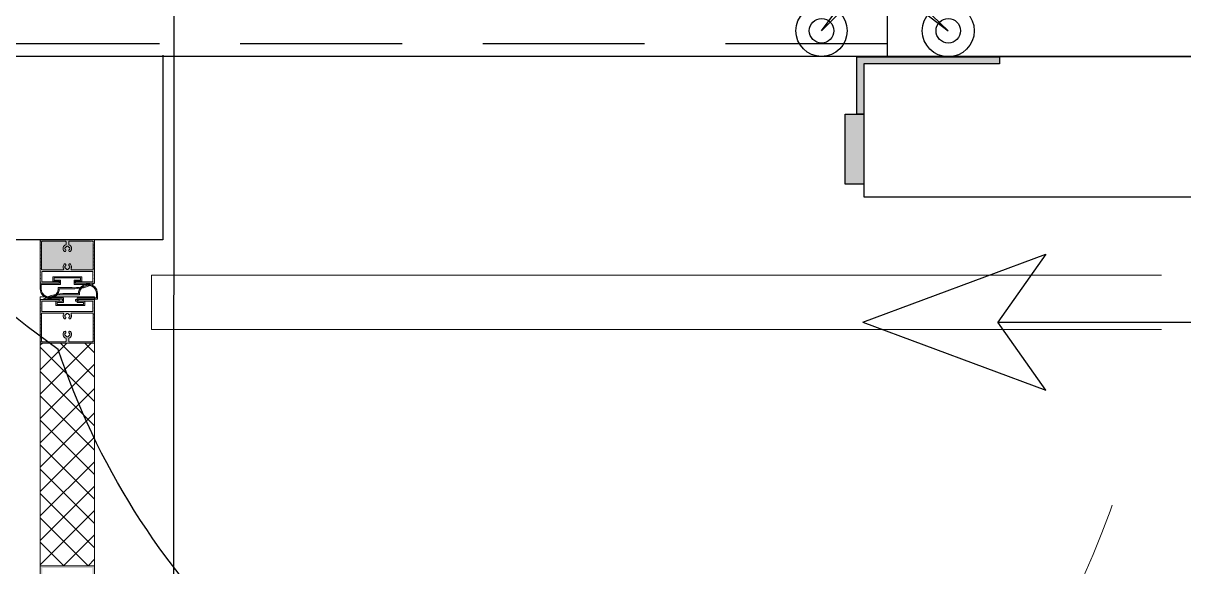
# Model space of a CAD drawing. Header units: millimetres. Extents: x -10496 to -5455, y -188 to 7293.
# Drawn here: x -6921.2 to -6830.1, y 4283.4 to 4326.1 of the extents above; entities that cross this region are included whole.
import ezdxf

# ---------------------------------------------------------------- set-up
doc = ezdxf.new("R2010")
doc.units = ezdxf.units.MM
doc.linetypes.add('ACAD_ISO03W100', pattern=[30, 12, -18])
doc.linetypes.add('DASHED', pattern=[19.05, 12.7, -6.35])
for name, color, linetype in [('02_BEMASSUNG', 4, 'Continuous'), ('GJC ALAN', 2, 'Continuous'), ('İÇERİK1', 14, 'Continuous'), ('Kıtc-002 Çizgi', 7, 'Continuous'), ('Kıtc-034 Soğuk Oda', 1, 'Continuous'), ('S2000-002 Çizgi', 7, 'Continuous')]:
    doc.layers.add(name, color=color, linetype=linetype)
doc.layers.add('GJC_duvar', color=10, linetype='Continuous', lineweight=30)
doc.layers.add('GJC_ölçüler', color=253, linetype='Continuous', lineweight=5)

# ---------------------------------------------------------------- blocks, each defined once
blk = doc.blocks.new('A$C23A01192')
h = blk.add_hatch(color=250)
h.dxf.hatch_style = 1
h.paths.add_polyline_path([(123.282, 26.172), (133.932, 26.172), (133.932, 25.622), (123.282, 25.622), (123.282, 21.662), (122.732, 21.662), (122.732, 26.172)])
h = blk.add_hatch(color=250)
h.dxf.hatch_style = 1
h.paths.add_polyline_path([(123.282, 16.16), (121.818, 16.16), (121.818, 21.662), (123.282, 21.662)])
edge = h.paths.add_edge_path()
edge.add_line((120.355, 18.911), (123.282, 18.911))
at = {"color": 8}
for p, q in [((123.201, 5.333), (137.563, 10.666)), ((137.563, 10.666), (133.803, 5.333)), ((123.201, 5.333), (137.563, 0)), ((133.803, 5.333), (167.787, 5.333)), ((137.563, 0), (133.803, 5.333))]:
    blk.add_line(p, q, dxfattribs=at)
at = {"color": 250}
blk.add_lwpolyline([(123.282, 16.16), (121.818, 16.16), (121.818, 21.662), (123.282, 21.662)], close=True, dxfattribs=at)
at = {"layer": 'Kıtc-002 Çizgi', "color": 254, "linetype": 'DASHED'}
for p, q in [((125.113, 29.523), (125.113, 26.185)), ((125.113, 27.185), (0, 27.203))]:
    blk.add_line(p, q, dxfattribs=at)
at = {"layer": 'Kıtc-002 Çizgi', "color": 250}
for points in [[(123.282, 25.622), (123.282, 21.662), (122.732, 21.662), (122.732, 26.172), (123.282, 26.172)], [(123.282, 26.172), (133.932, 26.172), (133.932, 25.622), (123.282, 25.622)]]:
    blk.add_lwpolyline(points, dxfattribs=at)
at = {"layer": 'Kıtc-034 Soğuk Oda', "color": 254}
for p, q in [((119.961, 28.213), (122.411, 31.532)), ((119.961, 28.213), (122.374, 30.588)), ((126.792, 30.588), (129.909, 28.213)), ((127.419, 30.588), (129.909, 28.213)), ((211.452, 26.172), (0, 26.203))]:
    blk.add_line(p, q, dxfattribs=at)
at = {"layer": 'Kıtc-034 Soğuk Oda', "color": 3}
for points in [[(213.489, 26.172), (123.282, 26.172)], [(123.282, 25.622), (123.282, 15.172), (213.489, 15.172), (213.489, 25.622)]]:
    blk.add_lwpolyline(points, dxfattribs=at)
at = {"layer": 'Kıtc-034 Soğuk Oda', "color": 254}
for centre, radius in [((119.961, 28.213), 2.01), ((129.909, 28.213), 2.041), ((119.961, 28.213), 0.962), ((129.909, 28.213), 0.962)]:
    blk.add_circle(centre, radius, dxfattribs=at)
blk = doc.blocks.new('180kapı')
at = {"lineweight": 9, "true_color": 0x000000}
h = blk.add_hatch(color=18, dxfattribs=at)
h.dxf.hatch_style = 1
h.paths.add_polyline_path([(17444.425, 16919.361), (17446.131, 16919.361), (17446.131, 16915.097), (17444.425, 16915.097), (17444.425, 16915.438), (17444.425, 16915.523), (17442.719, 16915.523), (17442.719, 16918.934), (17444.425, 16918.934)])
h.paths.add_polyline_path([(17444.596, 16919.19), (17444.596, 16918.764), (17442.89, 16918.764), (17442.89, 16915.694), (17444.596, 16915.694), (17444.596, 16915.267), (17445.96, 16915.267), (17445.96, 16919.19)], flags=16)
at = {"lineweight": 9, "true_color": 0xc7c8ca}
h = blk.add_hatch(color=9, dxfattribs=at)
h.dxf.hatch_style = 1
h.paths.add_polyline_path([(17465.095, 16919.361), (17465.069, 16919.335), (17465.043, 16919.361), (17464.83, 16919.361), (17464.805, 16919.335), (17464.779, 16919.361), (17464.566, 16919.361), (17464.54, 16919.335), (17464.515, 16919.361), (17464.301, 16919.361), (17464.276, 16919.335), (17464.25, 16919.361), (17464.037, 16919.361), (17464.011, 16919.335), (17463.986, 16919.361), (17463.773, 16919.361), (17463.747, 16919.335), (17463.721, 16919.361), (17463.657, 16919.361, 0.414214), (17463.615, 16919.318), (17463.615, 16915.139, 0.414214), (17463.657, 16915.097), (17463.721, 16915.097), (17463.747, 16915.122), (17463.773, 16915.097), (17463.986, 16915.097), (17464.011, 16915.122), (17464.037, 16915.097), (17464.25, 16915.097), (17464.276, 16915.122), (17464.301, 16915.097), (17464.515, 16915.097), (17464.54, 16915.122), (17464.566, 16915.097), (17464.779, 16915.097), (17464.805, 16915.122), (17464.83, 16915.097), (17465.043, 16915.097), (17465.069, 16915.122), (17465.095, 16915.097), (17465.308, 16915.097), (17465.333, 16915.122), (17465.359, 16915.097), (17465.572, 16915.097), (17465.598, 16915.122), (17465.623, 16915.097), (17465.837, 16915.097), (17465.862, 16915.122), (17465.888, 16915.097), (17466.101, 16915.097), (17466.127, 16915.122), (17466.152, 16915.097), (17466.365, 16915.097), (17466.391, 16915.122), (17466.416, 16915.097), (17466.63, 16915.097), (17466.655, 16915.122), (17466.681, 16915.097), (17466.894, 16915.097), (17466.92, 16915.122), (17466.945, 16915.097), (17467.005, 16915.097, 0.414214), (17467.026, 16915.118), (17467.026, 16916.589), (17466.919, 16916.589), (17466.898, 16916.589), (17466.898, 16915.25, -0.414214), (17466.872, 16915.224), (17466.088, 16915.224), (17466.088, 16919.233), (17466.872, 16919.233, -0.414214), (17466.898, 16919.207), (17466.898, 16917.868), (17466.919, 16917.868), (17467.026, 16917.868), (17467.026, 16919.34, 0.414214), (17467.005, 16919.361), (17466.945, 16919.361), (17466.92, 16919.335), (17466.894, 16919.361), (17466.681, 16919.361), (17466.655, 16919.335), (17466.63, 16919.361), (17466.416, 16919.361), (17466.391, 16919.335), (17466.365, 16919.361), (17466.152, 16919.361), (17466.127, 16919.335), (17466.101, 16919.361), (17465.888, 16919.361), (17465.862, 16919.335), (17465.837, 16919.361), (17465.623, 16919.361), (17465.598, 16919.335), (17465.572, 16919.361), (17465.359, 16919.361), (17465.333, 16919.335), (17465.308, 16919.361)])
h.paths.add_polyline_path([(17465.939, 16919.254, -0.414214), (17465.96, 16919.233), (17465.96, 16917.558, -0.561991), (17465.898, 16917.52, 0.306782), (17465.532, 16917.477, 1), (17465.638, 16917.354, -0.045173), (17465.663, 16917.372, 0.405963), (17465.673, 16917.393, -0.405143), (17465.684, 16917.413, -0.083097), (17465.747, 16917.424, -0.083097), (17465.811, 16917.413, -0.405143), (17465.821, 16917.393, 0.405963), (17465.832, 16917.372, -0.126932), (17465.89, 16917.313, 0.405974), (17465.911, 16917.303, -0.405144), (17465.932, 16917.292, -0.083419), (17465.942, 16917.228, -0.082774), (17465.932, 16917.165, -0.405142), (17465.911, 16917.155, 0.405953), (17465.89, 16917.144, -0.126935), (17465.832, 16917.085, 0.405963), (17465.821, 16917.065, -0.405143), (17465.811, 16917.044, -0.083097), (17465.747, 16917.034, -0.083097), (17465.684, 16917.044, -0.405143), (17465.673, 16917.065, 0.405963), (17465.663, 16917.085, -0.045173), (17465.638, 16917.103, 1), (17465.532, 16916.98, 0.306781), (17465.898, 16916.937, -0.561991), (17465.96, 16916.899), (17465.96, 16915.224, -0.414214), (17465.939, 16915.203), (17463.764, 16915.203, -0.414214), (17463.721, 16915.246), (17463.721, 16917.079, -0.414214), (17463.764, 16917.122), (17463.969, 16917.122, -0.306059), (17463.993, 16917.106, 0.514738), (17464.512, 16916.98, 1), (17464.406, 16917.103, -0.045173), (17464.382, 16917.085, 0.405963), (17464.371, 16917.065, -0.405143), (17464.361, 16917.044, -0.083097), (17464.297, 16917.034, -0.083097), (17464.234, 16917.044, -0.405143), (17464.223, 16917.065, 0.405963), (17464.213, 16917.085, -0.126932), (17464.154, 16917.144, 0.405974), (17464.133, 16917.155, -0.405144), (17464.113, 16917.165, -0.083419), (17464.102, 16917.229, -0.082774), (17464.113, 16917.292, -0.405142), (17464.133, 16917.303, 0.405953), (17464.154, 16917.313, -0.126935), (17464.213, 16917.372, 0.405963), (17464.223, 16917.393, -0.405143), (17464.234, 16917.413, -0.083097), (17464.297, 16917.424, -0.083097), (17464.361, 16917.413, -0.405143), (17464.371, 16917.393, 0.405963), (17464.382, 16917.372, -0.045173), (17464.406, 16917.354, 1), (17464.512, 16917.477, 0.514738), (17463.993, 16917.351, -0.306059), (17463.969, 16917.335), (17463.764, 16917.335, -0.414214), (17463.721, 16917.378), (17463.721, 16919.212, -0.414214), (17463.764, 16919.254)], flags=16)
h = blk.add_hatch(color=9, dxfattribs=at)
h.dxf.hatch_style = 1
h.paths.add_polyline_path([(17465.96, 16915.224), (17465.96, 16916.899, 0.561991), (17465.898, 16916.937, -0.306781), (17465.532, 16916.98, -1), (17465.638, 16917.103, 0.045173), (17465.663, 16917.085, -0.405963), (17465.673, 16917.065, 0.405143), (17465.684, 16917.044, 0.083097), (17465.747, 16917.034, 0.083097), (17465.811, 16917.044, 0.405143), (17465.821, 16917.065, -0.405963), (17465.832, 16917.085, 0.126935), (17465.89, 16917.144, -0.405953), (17465.911, 16917.155, 0.405142), (17465.932, 16917.165, 0.082774), (17465.942, 16917.228, 0.083419), (17465.932, 16917.292, 0.405144), (17465.911, 16917.303, -0.405974), (17465.89, 16917.313, 0.126932), (17465.832, 16917.372, -0.405963), (17465.821, 16917.393, 0.405143), (17465.811, 16917.413, 0.083097), (17465.747, 16917.424, 0.083097), (17465.684, 16917.413, 0.405143), (17465.673, 16917.393, -0.405963), (17465.663, 16917.372, 0.045173), (17465.638, 16917.354, -1), (17465.532, 16917.477, -0.306781), (17465.898, 16917.52, 0.561991), (17465.96, 16917.558), (17465.96, 16919.233, 0.414214), (17465.939, 16919.254), (17463.764, 16919.254, 0.414214), (17463.721, 16919.212), (17463.721, 16917.378, 0.414214), (17463.764, 16917.335), (17463.969, 16917.335, 0.306059), (17463.993, 16917.351, -0.514738), (17464.512, 16917.477, -1), (17464.406, 16917.354, 0.045173), (17464.382, 16917.372, -0.405963), (17464.371, 16917.393, 0.405143), (17464.361, 16917.413, 0.083097), (17464.297, 16917.424, 0.083097), (17464.234, 16917.413, 0.405143), (17464.223, 16917.393, -0.405963), (17464.213, 16917.372, 0.126935), (17464.154, 16917.313, -0.405953), (17464.133, 16917.303, 0.405142), (17464.113, 16917.292, 0.082774), (17464.102, 16917.229, 0.083419), (17464.113, 16917.165, 0.405144), (17464.133, 16917.155, -0.405974), (17464.154, 16917.144, 0.126932), (17464.213, 16917.085, -0.405963), (17464.223, 16917.065, 0.405143), (17464.234, 16917.044, 0.083097), (17464.297, 16917.034, 0.083097), (17464.361, 16917.044, 0.405143), (17464.371, 16917.065, -0.405963), (17464.382, 16917.085, 0.045173), (17464.406, 16917.103, -1), (17464.512, 16916.98, -0.514738), (17463.993, 16917.106, 0.306059), (17463.969, 16917.122), (17463.764, 16917.122, 0.414214), (17463.721, 16917.079), (17463.721, 16915.246, 0.414214), (17463.764, 16915.203), (17465.939, 16915.203, 0.414214)], flags=17)
h.paths.add_polyline_path([(17465.96, 16915.224, -0.414214), (17465.939, 16915.203), (17463.764, 16915.203, -0.414214), (17463.721, 16915.246), (17463.721, 16917.079, -0.414214), (17463.764, 16917.122), (17463.969, 16917.122, -0.306059), (17463.993, 16917.106, 0.514738), (17464.512, 16916.98, 1), (17464.406, 16917.103, -0.054412), (17464.376, 16917.082, 0.301481), (17464.371, 16917.065, -0.405143), (17464.361, 16917.044, -0.083097), (17464.297, 16917.034, -0.083097), (17464.234, 16917.044, -0.405143), (17464.223, 16917.065, 0.301481), (17464.218, 16917.082, -0.145709), (17464.151, 16917.15, 0.301473), (17464.133, 16917.155, -0.405144), (17464.113, 16917.165, -0.083419), (17464.102, 16917.229, -0.082774), (17464.113, 16917.292, -0.405142), (17464.133, 16917.303, 0.301489), (17464.151, 16917.308, -0.145709), (17464.218, 16917.375, 0.301481), (17464.223, 16917.393, -0.405143), (17464.234, 16917.413, -0.083097), (17464.297, 16917.424, -0.083097), (17464.361, 16917.413, -0.405143), (17464.371, 16917.393, 0.301481), (17464.376, 16917.375, -0.054412), (17464.406, 16917.354, 1), (17464.512, 16917.477, 0.514738), (17463.993, 16917.351, -0.306059), (17463.969, 16917.335), (17463.764, 16917.335, -0.414214), (17463.721, 16917.378), (17463.721, 16919.212, -0.414214), (17463.764, 16919.254), (17465.939, 16919.254, -0.414214), (17465.96, 16919.233), (17465.96, 16917.558, -0.561991), (17465.898, 16917.52, 0.306782), (17465.532, 16917.477, 1), (17465.638, 16917.354, -0.054412), (17465.668, 16917.375, 0.301481), (17465.673, 16917.393, -0.405143), (17465.684, 16917.413, -0.083097), (17465.747, 16917.424, -0.083097), (17465.811, 16917.413, -0.405143), (17465.821, 16917.393, 0.301481), (17465.826, 16917.375, -0.145709), (17465.893, 16917.308, 0.301473), (17465.911, 16917.303, -0.405144), (17465.932, 16917.292, -0.083419), (17465.942, 16917.228, -0.082774), (17465.932, 16917.165, -0.405142), (17465.911, 16917.155, 0.301489), (17465.893, 16917.15, -0.145709), (17465.826, 16917.082, 0.301481), (17465.821, 16917.065, -0.405143), (17465.811, 16917.044, -0.083097), (17465.747, 16917.034, -0.083097), (17465.684, 16917.044, -0.405143), (17465.673, 16917.065, 0.301481), (17465.668, 16917.082, -0.054412), (17465.638, 16917.103, 1), (17465.532, 16916.98, 0.306781), (17465.898, 16916.937, -0.561991), (17465.96, 16916.899)], flags=17)
at = {"lineweight": 9, "true_color": 0x000000}
h = blk.add_hatch(color=18, dxfattribs=at)
h.dxf.hatch_style = 1
h.paths.add_polyline_path([(17467.069, 16914.862), (17467.495, 16914.862, 1), (17467.495, 16916.357), (17467.495, 16917.366, 0.149126), (17467.069, 16919.126), (17467.069, 16917.61), (17466.898, 16917.61), (17466.898, 16918.122), (17466.557, 16918.122), (17466.557, 16915.866), (17466.898, 16915.866), (17466.898, 16916.378), (17467.069, 16916.378)])
h.paths.add_polyline_path([(17467.154, 16916.463), (17466.813, 16916.463), (17466.813, 16915.951), (17466.642, 16915.951), (17466.642, 16918.037), (17466.813, 16918.037), (17466.813, 16917.525), (17467.154, 16917.525), (17467.154, 16918.775, -0.120241), (17467.41, 16917.366), (17467.41, 16916.272, -1.062317), (17467.495, 16914.947), (17467.154, 16914.947)], flags=16)
h = blk.add_hatch(color=18, dxfattribs=at)
h.dxf.hatch_style = 1
h.paths.add_polyline_path([(17468.308, 16919.365), (17467.881, 16919.365, 1), (17467.881, 16917.87), (17467.881, 16916.861, 0.149126), (17468.308, 16915.101), (17468.308, 16916.617), (17468.478, 16916.617), (17468.478, 16916.105), (17468.82, 16916.105), (17468.82, 16918.361), (17468.478, 16918.361), (17468.478, 16917.85), (17468.308, 16917.85)])
h.paths.add_polyline_path([(17468.223, 16917.764), (17468.564, 16917.764), (17468.564, 16918.276), (17468.734, 16918.276), (17468.734, 16916.19), (17468.564, 16916.19), (17468.564, 16916.702), (17468.223, 16916.702), (17468.223, 16915.452, -0.120241), (17467.967, 16916.861), (17467.967, 16917.955, -1.062317), (17467.881, 16919.28), (17468.223, 16919.28)], flags=16)
at = {"lineweight": 9, "true_color": 0xc7c8ca}
h = blk.add_hatch(color=9, dxfattribs=at)
h.dxf.hatch_style = 1
h.paths.add_polyline_path([(17469.244, 16915.097), (17469.444, 16915.097), (17469.47, 16915.122), (17469.495, 16915.097), (17469.709, 16915.097), (17469.734, 16915.122), (17469.76, 16915.097), (17469.973, 16915.097), (17469.999, 16915.122), (17470.024, 16915.097), (17470.237, 16915.097), (17470.263, 16915.122), (17470.289, 16915.097), (17470.502, 16915.097), (17470.527, 16915.122), (17470.553, 16915.097), (17470.766, 16915.097), (17470.792, 16915.122), (17470.817, 16915.097), (17471.031, 16915.097), (17471.056, 16915.122), (17471.082, 16915.097), (17471.295, 16915.097), (17471.717, 16915.519), (17471.717, 16919.318, 0.668179), (17471.644, 16919.348), (17471.596, 16919.346), (17471.585, 16919.335), (17471.559, 16919.361), (17471.346, 16919.361), (17471.321, 16919.335), (17471.295, 16919.361), (17471.082, 16919.361), (17471.056, 16919.335), (17471.031, 16919.361), (17470.817, 16919.361), (17470.792, 16919.335), (17470.766, 16919.361), (17470.553, 16919.361), (17470.527, 16919.335), (17470.502, 16919.361), (17470.289, 16919.361), (17470.263, 16919.335), (17470.237, 16919.361), (17470.024, 16919.361), (17469.999, 16919.335), (17469.973, 16919.361), (17469.76, 16919.361), (17469.734, 16919.335), (17469.709, 16919.361), (17469.495, 16919.361), (17469.244, 16919.109)])
h = blk.add_hatch(color=9, dxfattribs=at)
h.dxf.hatch_style = 1
h.paths.add_polyline_path([(17469.372, 16915.224), (17469.372, 16916.899, -0.561991), (17469.434, 16916.937, 0.306781), (17469.8, 16916.98, 1), (17469.694, 16917.103, -0.045173), (17469.669, 16917.085, 0.405963), (17469.659, 16917.065, -0.405143), (17469.648, 16917.044, -0.083097), (17469.585, 16917.034, -0.083097), (17469.521, 16917.044, -0.405143), (17469.511, 16917.065, 0.405963), (17469.5, 16917.085, -0.126935), (17469.441, 16917.144, 0.405953), (17469.421, 16917.155, -0.405142), (17469.4, 16917.165, -0.082774), (17469.39, 16917.228, -0.083419), (17469.4, 16917.292, -0.405144), (17469.421, 16917.303, 0.405974), (17469.441, 16917.313, -0.126932), (17469.5, 16917.372, 0.405963), (17469.511, 16917.393, -0.405143), (17469.521, 16917.413, -0.083097), (17469.585, 16917.424, -0.083097), (17469.648, 16917.413, -0.405143), (17469.659, 16917.393, 0.405963), (17469.669, 16917.372, -0.045173), (17469.694, 16917.354, 1), (17469.8, 16917.477, 0.306781), (17469.434, 16917.52, -0.561991), (17469.372, 16917.558), (17469.372, 16919.233, -0.414214), (17469.393, 16919.254), (17471.568, 16919.254, -0.414214), (17471.61, 16919.212), (17471.61, 16917.378, -0.414214), (17471.568, 16917.335), (17471.363, 16917.335, -0.306059), (17471.339, 16917.351, 0.514738), (17470.82, 16917.477, 1), (17470.926, 16917.354, -0.045173), (17470.95, 16917.372, 0.405963), (17470.961, 16917.393, -0.405143), (17470.971, 16917.413, -0.083097), (17471.035, 16917.424, -0.083097), (17471.098, 16917.413, -0.405143), (17471.109, 16917.393, 0.405963), (17471.119, 16917.372, -0.126935), (17471.178, 16917.313, 0.405953), (17471.199, 16917.303, -0.405142), (17471.219, 16917.292, -0.082774), (17471.23, 16917.229, -0.083419), (17471.219, 16917.165, -0.405144), (17471.199, 16917.155, 0.405974), (17471.178, 16917.144, -0.126932), (17471.119, 16917.085, 0.405963), (17471.109, 16917.065, -0.405143), (17471.098, 16917.044, -0.083097), (17471.035, 16917.034, -0.083097), (17470.971, 16917.044, -0.405143), (17470.961, 16917.065, 0.405963), (17470.95, 16917.085, -0.045173), (17470.926, 16917.103, 1), (17470.82, 16916.98, 0.514738), (17471.339, 16917.106, -0.306059), (17471.363, 16917.122), (17471.568, 16917.122, -0.414214), (17471.61, 16917.079), (17471.61, 16915.246, -0.414214), (17471.568, 16915.203), (17469.393, 16915.203, -0.414214)], flags=17)
h.paths.add_polyline_path([(17469.372, 16915.224, 0.414214), (17469.393, 16915.203), (17471.568, 16915.203, 0.414214), (17471.61, 16915.246), (17471.61, 16917.079, 0.414214), (17471.568, 16917.122), (17471.363, 16917.122, 0.306059), (17471.339, 16917.106, -0.514738), (17470.82, 16916.98, -1), (17470.926, 16917.103, 0.054412), (17470.956, 16917.082, -0.301481), (17470.961, 16917.065, 0.405143), (17470.971, 16917.044, 0.083097), (17471.035, 16917.034, 0.083097), (17471.098, 16917.044, 0.405143), (17471.109, 16917.065, -0.301481), (17471.114, 16917.082, 0.145709), (17471.181, 16917.15, -0.301473), (17471.199, 16917.155, 0.405144), (17471.219, 16917.165, 0.083419), (17471.23, 16917.229, 0.082774), (17471.219, 16917.292, 0.405142), (17471.199, 16917.303, -0.301489), (17471.181, 16917.308, 0.145709), (17471.114, 16917.375, -0.301481), (17471.109, 16917.393, 0.405143), (17471.098, 16917.413, 0.083097), (17471.035, 16917.424, 0.083097), (17470.971, 16917.413, 0.405143), (17470.961, 16917.393, -0.301481), (17470.956, 16917.375, 0.054412), (17470.926, 16917.354, -1), (17470.82, 16917.477, -0.514738), (17471.339, 16917.351, 0.306059), (17471.363, 16917.335), (17471.568, 16917.335, 0.414214), (17471.61, 16917.378), (17471.61, 16919.212, 0.414214), (17471.568, 16919.254), (17469.393, 16919.254, 0.414214), (17469.372, 16919.233), (17469.372, 16917.558, 0.561991), (17469.434, 16917.52, -0.306782), (17469.8, 16917.477, -1), (17469.694, 16917.354, 0.054412), (17469.664, 16917.375, -0.301481), (17469.659, 16917.393, 0.405143), (17469.648, 16917.413, 0.083097), (17469.585, 16917.424, 0.083097), (17469.521, 16917.413, 0.405143), (17469.511, 16917.393, -0.301481), (17469.506, 16917.375, 0.145709), (17469.438, 16917.308, -0.301473), (17469.421, 16917.303, 0.405144), (17469.4, 16917.292, 0.083419), (17469.39, 16917.228, 0.082774), (17469.4, 16917.165, 0.405142), (17469.421, 16917.155, -0.301489), (17469.438, 16917.15, 0.145709), (17469.506, 16917.082, -0.301481), (17469.511, 16917.065, 0.405143), (17469.521, 16917.044, 0.083097), (17469.585, 16917.034, 0.083097), (17469.648, 16917.044, 0.405143), (17469.659, 16917.065, -0.301481), (17469.664, 16917.082, 0.054412), (17469.694, 16917.103, -1), (17469.8, 16916.98, -0.306781), (17469.434, 16916.937, 0.561991), (17469.372, 16916.899)], flags=17)
at = {"lineweight": 9}
for p, q in [((17467.246, 16919.361), (17388.313, 16919.361)), ((17446.131, 16919.361), (17444.425, 16919.361)), ((17446.131, 16915.097), (17446.131, 16919.361)), ((17463.615, 16919.361), (17446.131, 16919.361)), ((17446.131, 16919.361), (17446.131, 16915.097)), ((17463.615, 16915.097), (17463.615, 16919.361)), ((17467.069, 16917.61), (17467.069, 16919.126)), ((17467.246, 16915.097), (17467.246, 16919.361)), ((17467.881, 16919.365), (17468.308, 16919.365)), ((17467.881, 16919.28), (17468.223, 16919.28)), ((17468.223, 16917.764), (17468.223, 16919.28)), ((17468.308, 16917.85), (17468.308, 16919.365)), ((17467.154, 16917.525), (17467.154, 16918.775)), ((17468.478, 16917.85), (17468.478, 16918.361)), ((17468.478, 16918.361), (17468.82, 16918.361)), ((17468.564, 16917.764), (17468.564, 16918.276)), ((17468.564, 16918.276), (17468.734, 16918.276)), ((17468.734, 16918.276), (17468.734, 16916.19)), ((17468.82, 16918.361), (17468.82, 16916.105)), ((17466.898, 16918.122), (17466.557, 16918.122)), ((17466.557, 16915.866), (17466.557, 16918.122)), ((17466.813, 16918.037), (17466.642, 16918.037)), ((17466.642, 16915.951), (17466.642, 16918.037)), ((17466.813, 16917.525), (17466.813, 16918.037)), ((17467.154, 16917.525), (17466.813, 16917.525)), ((17466.898, 16917.61), (17466.898, 16918.122)), ((17467.069, 16917.61), (17466.898, 16917.61)), ((17467.41, 16916.272), (17467.41, 16917.366)), ((17467.495, 16916.357), (17467.495, 16917.366)), ((17467.881, 16917.87), (17467.881, 16916.861)), ((17467.967, 16917.955), (17467.967, 16916.861)), ((17468.223, 16917.764), (17468.564, 16917.764)), ((17468.308, 16917.85), (17468.478, 16917.85)), ((17467.154, 16916.463), (17466.813, 16916.463)), ((17466.813, 16916.463), (17466.813, 16915.951)), ((17467.154, 16916.463), (17467.154, 16914.947)), ((17468.223, 16916.702), (17468.223, 16915.452)), ((17468.223, 16916.702), (17468.564, 16916.702)), ((17468.308, 16916.617), (17468.308, 16915.101)), ((17468.308, 16916.617), (17468.478, 16916.617)), ((17468.478, 16916.617), (17468.478, 16916.105)), ((17468.564, 16916.702), (17468.564, 16916.19)), ((17466.898, 16915.866), (17466.557, 16915.866)), ((17466.813, 16915.951), (17466.642, 16915.951)), ((17467.069, 16916.378), (17466.898, 16916.378)), ((17466.898, 16916.378), (17466.898, 16915.866)), ((17467.069, 16916.378), (17467.069, 16914.862)), ((17468.478, 16916.105), (17468.82, 16916.105)), ((17468.564, 16916.19), (17468.734, 16916.19)), ((17388.313, 16915.097), (17467.246, 16915.097)), ((17444.425, 16915.097), (17446.131, 16915.097)), ((17446.131, 16915.097), (17463.615, 16915.097)), ((17467.495, 16914.862), (17467.069, 16914.862)), ((17467.495, 16914.947), (17467.154, 16914.947)), ((17464.688, 16910.631), (17464.688, 16831.314)), ((17464.688, 16910.631), (17468.952, 16910.631)), ((17468.952, 16910.631), (17468.952, 16831.314))]:
    blk.add_line(p, q, dxfattribs=at)
at = {"color": 40, "linetype": 'Continuous', "lineweight": 9, "true_color": 0xf8d731}
for p, q in [((17446.131, 16917.517), (17447.975, 16919.361)), ((17446.131, 16915.603), (17449.889, 16919.361)), ((17450.47, 16915.097), (17446.205, 16919.361)), ((17447.54, 16915.097), (17451.804, 16919.361)), ((17452.384, 16915.097), (17448.12, 16919.361)), ((17449.454, 16915.097), (17453.719, 16919.361)), ((17454.299, 16915.097), (17450.035, 16919.361)), ((17451.369, 16915.097), (17455.634, 16919.361)), ((17456.214, 16915.097), (17451.95, 16919.361)), ((17453.284, 16915.097), (17457.548, 16919.361)), ((17458.129, 16915.097), (17453.864, 16919.361)), ((17455.199, 16915.097), (17459.463, 16919.361)), ((17460.043, 16915.097), (17455.779, 16919.361)), ((17457.113, 16915.097), (17461.378, 16919.361)), ((17461.958, 16915.097), (17457.694, 16919.361)), ((17459.028, 16915.097), (17463.293, 16919.361)), ((17463.615, 16915.355), (17459.609, 16919.361)), ((17463.615, 16917.269), (17461.523, 16919.361)), ((17463.615, 16919.184), (17463.438, 16919.361)), ((17448.555, 16915.097), (17446.131, 16917.52)), ((17460.943, 16915.097), (17463.615, 16917.768)), ((17446.64, 16915.097), (17446.131, 16915.606)), ((17462.858, 16915.097), (17463.615, 16915.854))]:
    blk.add_line(p, q, dxfattribs=at)
at = {"lineweight": 9}
for centre, radius, start, end in [((17464.396, 16917.547), 3.104, 356.65324, 30.58038), ((17467.881, 16918.618), 0.748, 90, 270), ((17467.884, 16918.615), 0.665, 90.22227, 277.14535), ((17464.394, 16917.546), 3.021, 356.57631, 24.00178), ((17470.98, 16916.68), 3.104, 176.65324, 210.58038), ((17470.983, 16916.681), 3.021, 176.57631, 204.00178), ((17467.492, 16915.612), 0.665, 270.22227, 97.14535), ((17467.495, 16915.609), 0.748, 270, 90)]:
    blk.add_arc(centre, radius, start, end, dxfattribs=at)
at = {"layer": '02_BEMASSUNG', "linetype": 'ACAD_ISO03W100', "lineweight": 9}
blk.add_arc((17483.093, 16923.706), 94.207, 187.98016, 258.73348, dxfattribs=at)
at = {"layer": 'İÇERİK1', "color": 0, "lineweight": 9}
for p, q in [((17463.615, 16919.318), (17463.615, 16915.139)), ((17463.721, 16919.361), (17463.657, 16919.361)), ((17463.747, 16919.335), (17463.721, 16919.361)), ((17463.721, 16919.212), (17463.721, 16917.378)), ((17463.773, 16919.361), (17463.747, 16919.335)), ((17465.939, 16919.254), (17463.764, 16919.254)), ((17463.986, 16919.361), (17463.773, 16919.361)), ((17464.011, 16919.335), (17463.986, 16919.361)), ((17464.037, 16919.361), (17464.011, 16919.335)), ((17464.25, 16919.361), (17464.037, 16919.361)), ((17464.276, 16919.335), (17464.25, 16919.361)), ((17464.301, 16919.361), (17464.276, 16919.335)), ((17464.515, 16919.361), (17464.301, 16919.361)), ((17464.54, 16919.335), (17464.515, 16919.361)), ((17464.566, 16919.361), (17464.54, 16919.335)), ((17464.779, 16919.361), (17464.566, 16919.361)), ((17464.805, 16919.335), (17464.779, 16919.361)), ((17464.83, 16919.361), (17464.805, 16919.335)), ((17465.043, 16919.361), (17464.83, 16919.361)), ((17465.069, 16919.335), (17465.043, 16919.361)), ((17465.095, 16919.361), (17465.069, 16919.335)), ((17465.308, 16919.361), (17465.095, 16919.361)), ((17465.333, 16919.335), (17465.308, 16919.361)), ((17465.359, 16919.361), (17465.333, 16919.335)), ((17465.572, 16919.361), (17465.359, 16919.361)), ((17465.598, 16919.335), (17465.572, 16919.361)), ((17465.623, 16919.361), (17465.598, 16919.335)), ((17465.837, 16919.361), (17465.623, 16919.361)), ((17465.862, 16919.335), (17465.837, 16919.361)), ((17465.888, 16919.361), (17465.862, 16919.335)), ((17466.101, 16919.361), (17465.888, 16919.361)), ((17465.96, 16917.558), (17465.96, 16919.233)), ((17466.088, 16915.224), (17466.088, 16919.233)), ((17466.088, 16919.233), (17466.872, 16919.233)), ((17466.127, 16919.335), (17466.101, 16919.361)), ((17466.152, 16919.361), (17466.127, 16919.335)), ((17466.365, 16919.361), (17466.152, 16919.361)), ((17466.391, 16919.335), (17466.365, 16919.361)), ((17466.416, 16919.361), (17466.391, 16919.335)), ((17466.63, 16919.361), (17466.416, 16919.361)), ((17466.655, 16919.335), (17466.63, 16919.361)), ((17466.681, 16919.361), (17466.655, 16919.335)), ((17466.894, 16919.361), (17466.681, 16919.361)), ((17466.92, 16919.335), (17466.894, 16919.361)), ((17466.898, 16919.207), (17466.898, 16917.868)), ((17466.945, 16919.361), (17466.92, 16919.335)), ((17467.005, 16919.361), (17466.945, 16919.361)), ((17467.026, 16917.868), (17467.026, 16919.34)), ((17468.306, 16917.868), (17468.306, 16919.34)), ((17468.327, 16919.361), (17468.387, 16919.361)), ((17468.387, 16919.361), (17468.412, 16919.335)), ((17468.412, 16919.335), (17468.438, 16919.361)), ((17468.434, 16919.207), (17468.434, 16917.868)), ((17468.438, 16919.361), (17468.651, 16919.361)), ((17469.244, 16919.233), (17468.459, 16919.233)), ((17468.651, 16919.361), (17468.677, 16919.335)), ((17468.677, 16919.335), (17468.702, 16919.361)), ((17468.702, 16919.361), (17468.915, 16919.361)), ((17468.915, 16919.361), (17468.941, 16919.335)), ((17468.941, 16919.335), (17468.967, 16919.361)), ((17468.967, 16919.361), (17469.18, 16919.361)), ((17469.18, 16919.361), (17469.205, 16919.335)), ((17469.205, 16919.335), (17469.231, 16919.361)), ((17469.231, 16919.361), (17469.444, 16919.361)), ((17469.244, 16915.224), (17469.244, 16919.233)), ((17469.372, 16917.558), (17469.372, 16919.233)), ((17469.393, 16919.254), (17471.568, 16919.254)), ((17469.444, 16919.361), (17469.47, 16919.335)), ((17469.47, 16919.335), (17469.495, 16919.361)), ((17469.495, 16919.361), (17469.709, 16919.361)), ((17469.709, 16919.361), (17469.734, 16919.335)), ((17469.734, 16919.335), (17469.76, 16919.361)), ((17469.76, 16919.361), (17469.973, 16919.361)), ((17469.973, 16919.361), (17469.999, 16919.335)), ((17469.999, 16919.335), (17470.024, 16919.361)), ((17470.024, 16919.361), (17470.237, 16919.361)), ((17470.237, 16919.361), (17470.263, 16919.335)), ((17470.263, 16919.335), (17470.289, 16919.361)), ((17470.289, 16919.361), (17470.502, 16919.361)), ((17470.502, 16919.361), (17470.527, 16919.335)), ((17470.527, 16919.335), (17470.553, 16919.361)), ((17470.553, 16919.361), (17470.766, 16919.361)), ((17470.766, 16919.361), (17470.792, 16919.335)), ((17470.792, 16919.335), (17470.817, 16919.361)), ((17470.817, 16919.361), (17471.031, 16919.361)), ((17471.031, 16919.361), (17471.056, 16919.335)), ((17471.056, 16919.335), (17471.082, 16919.361)), ((17471.082, 16919.361), (17471.295, 16919.361)), ((17471.295, 16919.361), (17471.321, 16919.335)), ((17471.321, 16919.335), (17471.346, 16919.361)), ((17471.346, 16919.361), (17471.559, 16919.361)), ((17471.559, 16919.361), (17471.585, 16919.335)), ((17471.585, 16919.335), (17471.61, 16919.361)), ((17471.61, 16919.361), (17471.674, 16919.361)), ((17471.61, 16919.212), (17471.61, 16917.378)), ((17471.717, 16919.318), (17471.717, 16915.139)), ((17463.764, 16917.335), (17463.969, 16917.335)), ((17466.898, 16917.868), (17466.919, 16917.868)), ((17466.919, 16917.868), (17467.026, 16917.868)), ((17468.413, 16917.868), (17468.306, 16917.868)), ((17468.434, 16917.868), (17468.413, 16917.868)), ((17471.568, 16917.335), (17471.363, 16917.335)), ((17463.721, 16917.079), (17463.721, 16915.246)), ((17463.969, 16917.122), (17463.764, 16917.122)), ((17465.96, 16915.224), (17465.96, 16916.899)), ((17466.919, 16916.589), (17466.898, 16916.589)), ((17466.898, 16916.589), (17466.898, 16915.25)), ((17467.026, 16916.589), (17466.919, 16916.589)), ((17467.026, 16915.118), (17467.026, 16916.589)), ((17468.306, 16916.589), (17468.413, 16916.589)), ((17468.306, 16915.118), (17468.306, 16916.589)), ((17468.413, 16916.589), (17468.434, 16916.589)), ((17468.434, 16916.589), (17468.434, 16915.25)), ((17469.372, 16915.224), (17469.372, 16916.899)), ((17471.363, 16917.122), (17471.568, 16917.122)), ((17471.61, 16917.079), (17471.61, 16915.246)), ((17463.657, 16915.097), (17463.721, 16915.097)), ((17463.721, 16915.097), (17463.747, 16915.122)), ((17463.747, 16915.122), (17463.773, 16915.097)), ((17463.764, 16915.203), (17465.939, 16915.203)), ((17463.773, 16915.097), (17463.986, 16915.097)), ((17463.986, 16915.097), (17464.011, 16915.122)), ((17464.011, 16915.122), (17464.037, 16915.097)), ((17464.037, 16915.097), (17464.25, 16915.097)), ((17464.25, 16915.097), (17464.276, 16915.122)), ((17464.276, 16915.122), (17464.301, 16915.097)), ((17464.301, 16915.097), (17464.515, 16915.097)), ((17464.515, 16915.097), (17464.54, 16915.122)), ((17464.54, 16915.122), (17464.566, 16915.097)), ((17464.566, 16915.097), (17464.779, 16915.097)), ((17464.779, 16915.097), (17464.805, 16915.122)), ((17464.805, 16915.122), (17464.83, 16915.097)), ((17464.83, 16915.097), (17465.043, 16915.097)), ((17465.043, 16915.097), (17465.069, 16915.122)), ((17465.069, 16915.122), (17465.095, 16915.097)), ((17465.095, 16915.097), (17465.308, 16915.097)), ((17465.308, 16915.097), (17465.333, 16915.122)), ((17465.333, 16915.122), (17465.359, 16915.097)), ((17465.359, 16915.097), (17465.572, 16915.097)), ((17465.572, 16915.097), (17465.598, 16915.122)), ((17465.598, 16915.122), (17465.623, 16915.097)), ((17465.623, 16915.097), (17465.837, 16915.097)), ((17465.837, 16915.097), (17465.862, 16915.122)), ((17465.862, 16915.122), (17465.888, 16915.097)), ((17465.888, 16915.097), (17466.101, 16915.097)), ((17466.872, 16915.224), (17466.088, 16915.224)), ((17466.101, 16915.097), (17466.127, 16915.122)), ((17466.127, 16915.122), (17466.152, 16915.097)), ((17466.152, 16915.097), (17466.365, 16915.097)), ((17466.365, 16915.097), (17466.391, 16915.122)), ((17466.391, 16915.122), (17466.416, 16915.097)), ((17466.416, 16915.097), (17466.63, 16915.097)), ((17466.63, 16915.097), (17466.655, 16915.122)), ((17466.655, 16915.122), (17466.681, 16915.097)), ((17466.681, 16915.097), (17466.894, 16915.097)), ((17466.894, 16915.097), (17466.92, 16915.122)), ((17466.92, 16915.122), (17466.945, 16915.097)), ((17466.945, 16915.097), (17467.005, 16915.097)), ((17468.387, 16915.097), (17468.327, 16915.097)), ((17468.412, 16915.122), (17468.387, 16915.097)), ((17468.438, 16915.097), (17468.412, 16915.122)), ((17468.651, 16915.097), (17468.438, 16915.097)), ((17468.459, 16915.224), (17469.244, 16915.224)), ((17468.677, 16915.122), (17468.651, 16915.097)), ((17468.702, 16915.097), (17468.677, 16915.122)), ((17468.915, 16915.097), (17468.702, 16915.097)), ((17468.941, 16915.122), (17468.915, 16915.097)), ((17468.967, 16915.097), (17468.941, 16915.122)), ((17469.18, 16915.097), (17468.967, 16915.097)), ((17469.205, 16915.122), (17469.18, 16915.097)), ((17469.231, 16915.097), (17469.205, 16915.122)), ((17469.444, 16915.097), (17469.231, 16915.097)), ((17471.568, 16915.203), (17469.393, 16915.203)), ((17469.47, 16915.122), (17469.444, 16915.097)), ((17469.495, 16915.097), (17469.47, 16915.122)), ((17469.709, 16915.097), (17469.495, 16915.097)), ((17469.734, 16915.122), (17469.709, 16915.097)), ((17469.76, 16915.097), (17469.734, 16915.122)), ((17469.973, 16915.097), (17469.76, 16915.097)), ((17469.999, 16915.122), (17469.973, 16915.097)), ((17470.024, 16915.097), (17469.999, 16915.122)), ((17470.237, 16915.097), (17470.024, 16915.097)), ((17470.263, 16915.122), (17470.237, 16915.097)), ((17470.289, 16915.097), (17470.263, 16915.122)), ((17470.502, 16915.097), (17470.289, 16915.097)), ((17470.527, 16915.122), (17470.502, 16915.097)), ((17470.553, 16915.097), (17470.527, 16915.122)), ((17470.766, 16915.097), (17470.553, 16915.097)), ((17470.792, 16915.122), (17470.766, 16915.097)), ((17470.817, 16915.097), (17470.792, 16915.122)), ((17471.031, 16915.097), (17470.817, 16915.097)), ((17471.056, 16915.122), (17471.031, 16915.097)), ((17471.082, 16915.097), (17471.056, 16915.122)), ((17471.295, 16915.097), (17471.082, 16915.097)), ((17471.321, 16915.122), (17471.295, 16915.097)), ((17471.346, 16915.097), (17471.321, 16915.122)), ((17471.559, 16915.097), (17471.346, 16915.097)), ((17471.585, 16915.122), (17471.559, 16915.097)), ((17471.61, 16915.097), (17471.585, 16915.122)), ((17471.674, 16915.097), (17471.61, 16915.097))]:
    blk.add_line(p, q, dxfattribs=at)
for centre, radius, start, end in [((17463.657, 16919.318), 0.0426, 90, 180), ((17463.764, 16919.212), 0.0426, 90, 180), ((17465.939, 16919.233), 0.0213, 0, 90), ((17466.872, 16919.207), 0.0256, 0, 90), ((17467.005, 16919.34), 0.0213, 0, 90), ((17468.327, 16919.34), 0.0213, 90, 180), ((17468.459, 16919.207), 0.0256, 90, 180), ((17469.393, 16919.233), 0.0213, 90, 180), ((17471.568, 16919.212), 0.0426, 0, 90), ((17471.674, 16919.318), 0.0426, 0, 90), ((17463.764, 16917.378), 0.0426, 180, 270), ((17463.969, 16917.361), 0.0256, 270, 338.06874), ((17464.297, 16917.229), 0.328, 49.12233, 158.06874), ((17464.128, 16917.287), 0.0166, 72.7799, 160.99956), ((17464.138, 16917.319), 0.0166, 252.7799, 341.15923), ((17464.297, 16917.229), 0.166, 120.53193, 149.46862), ((17464.207, 16917.388), 0.0166, 288.8393, 17.22066), ((17464.239, 16917.398), 0.0166, 109.0008, 197.22066), ((17464.297, 16917.229), 0.195, 90, 109.0008), ((17464.297, 16917.229), 0.195, 70.9992, 90), ((17464.355, 16917.398), 0.0166, 342.77934, 70.9992), ((17464.387, 16917.388), 0.0166, 162.77934, 251.1607), ((17464.297, 16917.229), 0.166, 49.12233, 59.46807), ((17464.459, 16917.416), 0.081, 229.12218, 49.12249), ((17465.585, 16917.416), 0.081, 130.87731, 310.87802), ((17465.747, 16917.229), 0.328, 62.6576, 130.87767), ((17465.747, 16917.229), 0.166, 120.53193, 130.87767), ((17465.657, 16917.388), 0.0166, 288.8393, 17.22066), ((17465.689, 16917.398), 0.0166, 109.0008, 197.22066), ((17465.747, 16917.229), 0.195, 90, 109.0008), ((17465.747, 16917.229), 0.195, 70.9992, 90), ((17465.805, 16917.398), 0.0166, 342.77934, 70.9992), ((17465.837, 16917.388), 0.0166, 162.77934, 251.1607), ((17465.747, 16917.229), 0.166, 30.53214, 59.46807), ((17465.906, 16917.319), 0.0166, 198.8373, 287.22086), ((17465.918, 16917.558), 0.0426, 242.6576, 0), ((17465.916, 16917.287), 0.0166, 19.0008, 107.22086), ((17469.414, 16917.558), 0.0426, 180, 297.3424), ((17469.416, 16917.287), 0.0166, 72.77914, 160.9992), ((17469.426, 16917.319), 0.0166, 252.77914, 341.1627), ((17469.585, 16917.229), 0.328, 49.12233, 117.3424), ((17469.585, 16917.229), 0.166, 120.53193, 149.46786), ((17469.495, 16917.388), 0.0166, 288.8393, 17.22066), ((17469.527, 16917.398), 0.0166, 109.0008, 197.22066), ((17469.585, 16917.229), 0.195, 90, 109.0008), ((17469.585, 16917.229), 0.195, 70.9992, 90), ((17469.643, 16917.398), 0.0166, 342.77934, 70.9992), ((17469.675, 16917.388), 0.0166, 162.77934, 251.1607), ((17469.585, 16917.229), 0.166, 49.12233, 59.46807), ((17469.747, 16917.416), 0.081, 229.12198, 49.12269), ((17470.873, 16917.416), 0.081, 130.87751, 310.87782), ((17471.035, 16917.229), 0.328, 21.93126, 130.87767), ((17471.035, 16917.229), 0.166, 120.53193, 130.87767), ((17470.945, 16917.388), 0.0166, 288.8393, 17.22066), ((17470.977, 16917.398), 0.0166, 109.0008, 197.22066), ((17471.035, 16917.229), 0.195, 90, 109.0008), ((17471.035, 16917.229), 0.195, 70.9992, 90), ((17471.093, 16917.398), 0.0166, 342.77934, 70.9992), ((17471.125, 16917.388), 0.0166, 162.77934, 251.1607), ((17471.035, 16917.229), 0.166, 30.53138, 59.46807), ((17471.194, 16917.319), 0.0166, 198.84077, 287.2201), ((17471.204, 16917.287), 0.0166, 19.00044, 107.2201), ((17471.363, 16917.361), 0.0256, 201.93126, 270), ((17471.568, 16917.378), 0.0426, 270, 0), ((17463.764, 16917.079), 0.0426, 90, 180), ((17463.969, 16917.097), 0.0256, 21.93126, 90), ((17464.297, 16917.229), 0.328, 201.93126, 310.87767), ((17464.297, 16917.229), 0.195, 160.99956, 179.92678), ((17464.297, 16917.229), 0.195, 179.92678, 199.0008), ((17464.128, 16917.171), 0.0166, 199.0008, 287.22086), ((17464.138, 16917.139), 0.0166, 18.8373, 107.22086), ((17464.297, 16917.229), 0.166, 210.53214, 239.46807), ((17464.207, 16917.07), 0.0166, 342.77934, 71.1607), ((17464.239, 16917.06), 0.0166, 162.77934, 250.9992), ((17464.297, 16917.229), 0.195, 250.9992, 270), ((17464.297, 16917.229), 0.195, 270, 289.0008), ((17464.355, 16917.06), 0.0166, 289.0008, 17.22066), ((17464.387, 16917.07), 0.0166, 108.8393, 197.22066), ((17464.297, 16917.229), 0.166, 300.53193, 310.87767), ((17464.459, 16917.042), 0.081, 310.87763, 130.8777), ((17465.585, 16917.042), 0.081, 49.12228, 229.12239), ((17465.747, 16917.229), 0.328, 229.12233, 297.3424), ((17465.747, 16917.229), 0.166, 229.12233, 239.46807), ((17465.657, 16917.07), 0.0166, 342.77934, 71.1607), ((17465.689, 16917.06), 0.0166, 162.77934, 250.9992), ((17465.747, 16917.229), 0.195, 250.9992, 270), ((17465.747, 16917.229), 0.195, 270, 289.0008), ((17465.805, 16917.06), 0.0166, 289.0008, 17.22066), ((17465.837, 16917.07), 0.0166, 108.8393, 197.22066), ((17465.747, 16917.229), 0.166, 300.53193, 329.46862), ((17465.906, 16917.139), 0.0166, 72.7799, 161.15923), ((17465.918, 16916.899), 0.0426, 0, 117.3424), ((17465.916, 16917.171), 0.0166, 252.7799, 340.99956), ((17465.747, 16917.229), 0.195, 359.92678, 19.0008), ((17465.747, 16917.229), 0.195, 340.99956, 359.92678), ((17469.414, 16916.899), 0.0426, 62.6576, 180), ((17469.585, 16917.229), 0.195, 160.9992, 180.07322), ((17469.585, 16917.229), 0.195, 180.07322, 199.00044), ((17469.416, 16917.171), 0.0166, 199.00044, 287.2201), ((17469.426, 16917.139), 0.0166, 18.84077, 107.2201), ((17469.585, 16917.229), 0.328, 242.6576, 310.87767), ((17469.585, 16917.229), 0.166, 210.53138, 239.46807), ((17469.495, 16917.07), 0.0166, 342.77934, 71.1607), ((17469.527, 16917.06), 0.0166, 162.77934, 250.9992), ((17469.585, 16917.229), 0.195, 250.9992, 270), ((17469.585, 16917.229), 0.195, 270, 289.0008), ((17469.643, 16917.06), 0.0166, 289.0008, 17.22066), ((17469.675, 16917.07), 0.0166, 108.8393, 197.22066), ((17469.585, 16917.229), 0.166, 300.53193, 310.87767), ((17469.747, 16917.042), 0.081, 310.87761, 130.87772), ((17470.873, 16917.042), 0.081, 49.1223, 229.12237), ((17471.035, 16917.229), 0.328, 229.12233, 338.06874), ((17471.035, 16917.229), 0.166, 229.12233, 239.46807), ((17470.945, 16917.07), 0.0166, 342.77934, 71.1607), ((17470.977, 16917.06), 0.0166, 162.77934, 250.9992), ((17471.035, 16917.229), 0.195, 250.9992, 270), ((17471.035, 16917.229), 0.195, 270, 289.0008), ((17471.093, 16917.06), 0.0166, 289.0008, 17.22066), ((17471.125, 16917.07), 0.0166, 108.8393, 197.22066), ((17471.035, 16917.229), 0.166, 300.53193, 329.46786), ((17471.194, 16917.139), 0.0166, 72.77914, 161.1627), ((17471.204, 16917.171), 0.0166, 252.77914, 340.9992), ((17471.035, 16917.229), 0.195, 0.07322, 19.00044), ((17471.035, 16917.229), 0.195, 340.9992, 0.07322), ((17471.363, 16917.097), 0.0256, 90, 158.06874), ((17471.568, 16917.079), 0.0426, 0, 90), ((17463.657, 16915.139), 0.0426, 180, 270), ((17463.764, 16915.246), 0.0426, 180, 270), ((17465.939, 16915.224), 0.0213, 270, 0), ((17466.872, 16915.25), 0.0256, 270, 0), ((17467.005, 16915.118), 0.0213, 270, 0), ((17468.327, 16915.118), 0.0213, 180, 270), ((17468.459, 16915.25), 0.0256, 180, 270), ((17469.393, 16915.224), 0.0213, 180, 270), ((17471.568, 16915.246), 0.0426, 270, 0), ((17471.674, 16915.139), 0.0426, 270, 0)]:
    blk.add_arc(centre, radius, start, end, dxfattribs=at)
blk = doc.blocks.new('new ytong')
at = {"layer": 'GJC_duvar'}
for points in [[(-18518.686, 4584.828), (-18518.688, 4570.315)], [(-18518.688, 4570.315), (-18533.688, 4570.315)]]:
    blk.add_lwpolyline(points, dxfattribs=at)
at = {"layer": 'GJC_ölçüler', "rotation": 90}
blk.add_blockref('180kapı', (-1608.959, -12901.403), dxfattribs=at)

msp = doc.modelspace()

# ---------------------------------------------------------------- block references
msp.add_blockref('A$C23A01192', (-6978.466, 4297.257))

# ---------------------------------------------------------------- next in the draw order: block references
at = {"layer": 'GJC_duvar', "color": 41, "true_color": 0xf4ee51}
msp.add_blockref('new ytong', (11608.455, -261.264), dxfattribs=at)

# ---------------------------------------------------------------- next in the draw order: linework, layer by layer
at = {"layer": 'GJC ALAN', "color": 40, "lineweight": 30, "true_color": 0xf8d731}
msp.add_lwpolyline([(-6189.382, 4719.298), (-6975.232, 4719.298), (-6974.835, 4329.325), (-6923.295, 4328.312), (-6909.38, 4329.307), (-6910.232, 2969.819), (-6184.882, 2969.819), (-6184.882, 3054.298), (-6154.882, 3054.298), (-6154.882, 3560.298), (-6184.882, 3560.298), (-6184.882, 3653.298), (-6154.882, 3653.298), (-6154.882, 4054.298), (-6184.882, 4054.298), (-6184.882, 4146.298), (-6159.882, 4146.298), (-6154.882, 4650.298), (-6189.382, 4650.298)], close=True, dxfattribs=at)
at = {"layer": 'S2000-002 Çizgi', "color": 104, "lineweight": 30, "true_color": 0x1fad36, "elevation": -0.119}
msp.add_lwpolyline([(-6918.442, 4504.586, -0.520567), (-6819.709, 4504.586, -0.520567), (-6732.802, 4504.586, -0.520567), (-6664.275, 4494.423, -0.520567), (-6664.275, 4394.924, -0.520567), (-6664.275, 4308.211, -0.520567), (-6724.316, 4273.122, -0.520567), (-6827.078, 4273.122, -0.520567), (-6918.442, 4300.45, -0.520567), (-6918.442, 4409.139, -0.520567)], format="xyb", close=True, dxfattribs=at)

doc.saveas('drawing.dxf')
